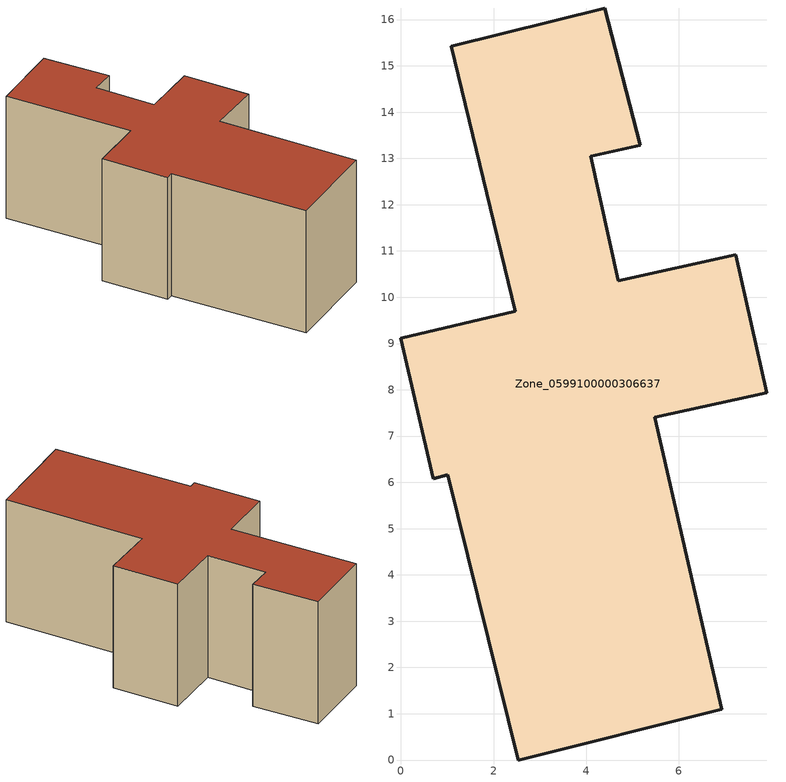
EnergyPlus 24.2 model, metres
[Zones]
Zone_0599100000306637
 floor ground (C_G): 1.01,6.16 0.7,6.08 0,9.11 2.47,9.7 1.09,15.42 4.4,16.25 5.17,13.28 4.1,13.05 4.69,10.36 7.24,10.92 7.9,7.93 5.49,7.41 6.93,1.1 2.54,0 z0
 wall outside (C_F): 1.09,15.42 2.47,9.7 0,9.11 0.7,6.08 1.01,6.16 2.54,0 6.93,1.1 5.49,7.41 7.9,7.93 7.24,10.92 4.69,10.36 4.1,13.05 5.17,13.28 4.4,16.25 1.09,15.42 z0:5.97
 roof outside (C_R): 7.9,7.93 7.24,10.92 4.69,10.36 4.1,13.05 5.17,13.28 4.4,16.25 1.09,15.42 2.47,9.7 0,9.11 0.7,6.08 1.01,6.16 2.54,0 6.93,1.1 5.49,7.41 z5.97
[BUILDING]
Pand.0599100000306637: North Axis=0; Terrain=City; Loads Convergence Tolerance Value=0.04; Temperature Convergence Tolerance Value=0.4; Solar Distribution=FullExterior; Maximum Number of Warmup Days=25; Minimum Number of Warmup Days=1
[Site:Location]
Rotterdam.The.Hague.AP_ZH_NLD Design_Conditions: Latitude=51.96; Longitude=4.45; Time Zone=1; Elevation=-4.5
[SITE:GROUNDTEMPERATURE:BUILDINGSURFACE]
18, 18, 18, 18, 18, 18, 18, 18, 18, 18, 18, 18
[MATERIAL] Thermal Absorptance=0.9; Solar Absorptance=0.7; Visible Absorptance=0.7
Name | Roughness | Thickness | Conductivity | Density | Specific Heat
G.TI.1965-1974 | MediumSmooth | 0.15 | 0.882353 | 540 | 1210
F.TI.1965-1974 | Rough | 0.3 | 0.697674 | 1920 | 840
R.TI.1965-1974 | MediumRough | 0.2 | 0.232558 | 1500 | 1000
[CONSTRUCTION]
C_G: G.TI.1965-1974
C_F: F.TI.1965-1974
C_R: R.TI.1965-1974
[ZONE]
Zone_0599100000306637: Type=1; Multiplier=1; Ceiling Height=Autocalculate; Volume=Autocalculate; Floor Area=autocalculate; Part of Total Floor Area=Yes
[ZONEINFILTRATION:DESIGNFLOWRATE]
Infil_Zone_0599100000306637: Zone or ZoneList or Space or SpaceList=Zone_0599100000306637; Schedule=AlwaysOn; Design Flow Rate Calculation Method=Flow/Area; Flow Rate per Floor Area=0.003; Constant Term Coefficient=1; Temperature Term Coefficient=0; Velocity Term Coefficient=0; Velocity Squared Term Coefficient=0
[HVACTEMPLATE:ZONE:IDEALLOADSAIRSYSTEM]
Zone_0599100000306637: Maximum Heating Supply Air Temperature=50; Minimum Cooling Supply Air Temperature=13; Maximum Heating Supply Air Humidity Ratio=0.0156; Minimum Cooling Supply Air Humidity Ratio=0.0077; Heating Limit=NoLimit; Cooling Limit=NoLimit; Dehumidification Control Type=ConstantSensibleHeatRatio; Cooling Sensible Heat Ratio=0.7; Dehumidification Setpoint=60; Humidification Control Type=None; Humidification Setpoint=30; Outdoor Air Method=None; Outdoor Air Flow Rate per Person=0.00944; Outdoor Air Flow Rate per Zone Floor Area=0; Outdoor Air Flow Rate per Zone=0; Demand Controlled Ventilation Type=None; Outdoor Air Economizer Type=NoEconomizer; Heat Recovery Type=None; Sensible Heat Recovery Effectiveness=0.7; Latent Heat Recovery Effectiveness=0.65
[ZONECONTROL:THERMOSTAT]
ThermostatControl_Zone_0599100000306637: Zone or ZoneList=Zone_0599100000306637; Control Type Schedule=DualSetpointControlType; Control 1=Thermostat_Zone_0599100000306637; Temperature Difference Between Cutout And Setpoint=0
[THERMOSTATSETPOINT:DUALSETPOINT]
Thermostat_Zone_0599100000306637: Heating Setpoint Temperature Schedule=HeatingSetpoint_Zone_0599100000306637; Cooling Setpoint Temperature Schedule=CoolingSetpoint_Zone_0599100000306637
[SCHEDULE:COMPACT]
HeatingSetpoint_Zone_0599100000306637: Through: 12/31, For: AllDays, Until: 24:00, 21
CoolingSetpoint_Zone_0599100000306637: Through: 12/31, For: AllDays, Until: 24:00, 24
DualSetpointControlType: Through: 12/31, For: AllDays, Until: 24:00, 4
AlwaysOn: Through: 12/31, For: AllDays, Until: 24:00, 1
